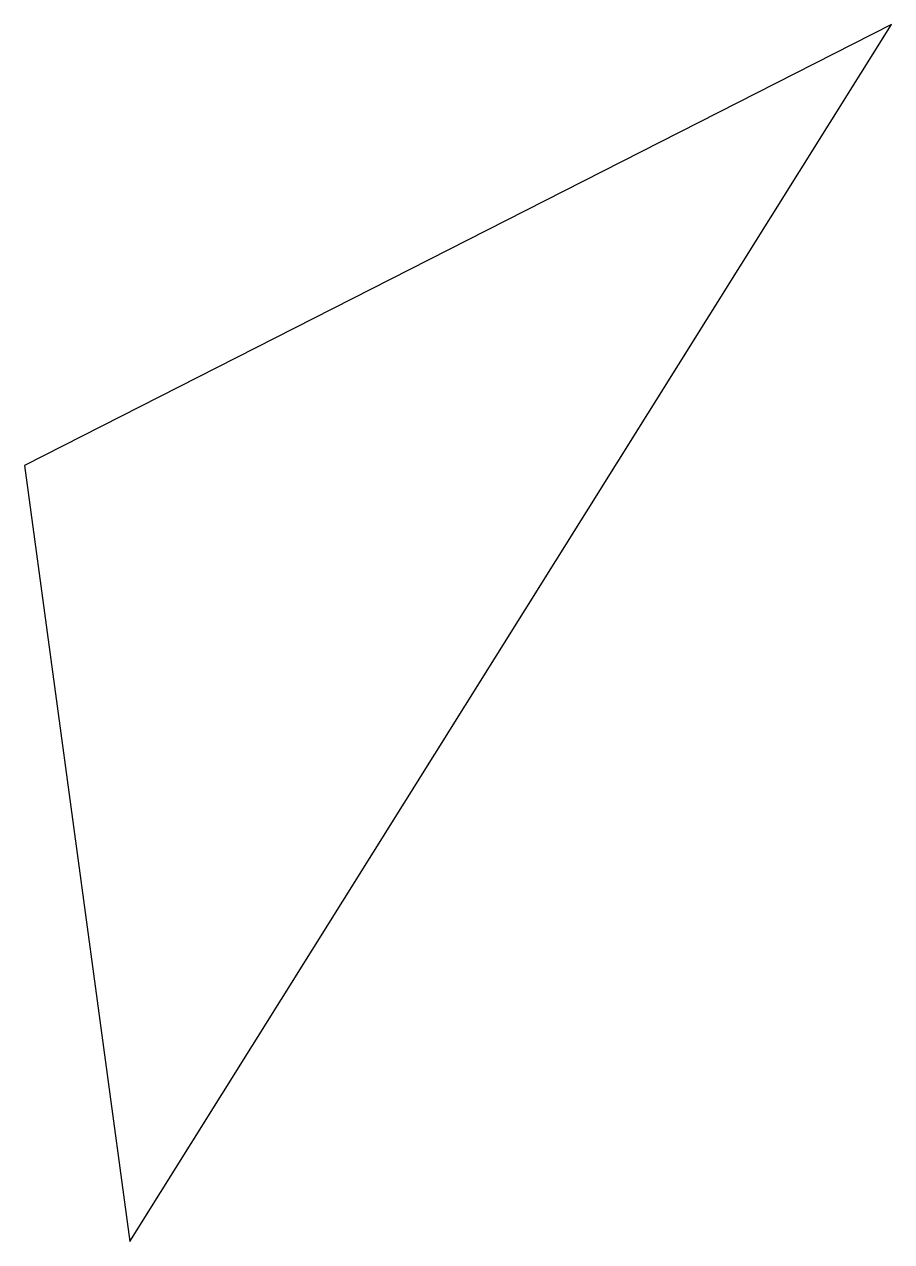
# Model space of a CAD drawing. Extents: x -495.9 to -426.8, y -53 to 44.1.
import ezdxf

# ---------------------------------------------------------------- set-up
doc = ezdxf.new("R2010")
doc.units = 0
doc.layers.add('Jo_Third_quoted___Flat_face_4', color=7, linetype='CONTINUOUS')

msp = doc.modelspace()

# ---------------------------------------------------------------- meshes
at = {"layer": 'Jo_Third_quoted___Flat_face_4', "color": 7}
mesh = msp.add_polyface(dxfattribs=at)
corners = [(-495.9336, 8.919233), (-426.7635, 44.10863), (-487.5345, -53.02789)]
mesh.append_faces([[corners[k] for k in face] for face in [(0, 2, 1)]], dxfattribs={"color": 7})

doc.saveas('drawing.dxf')
